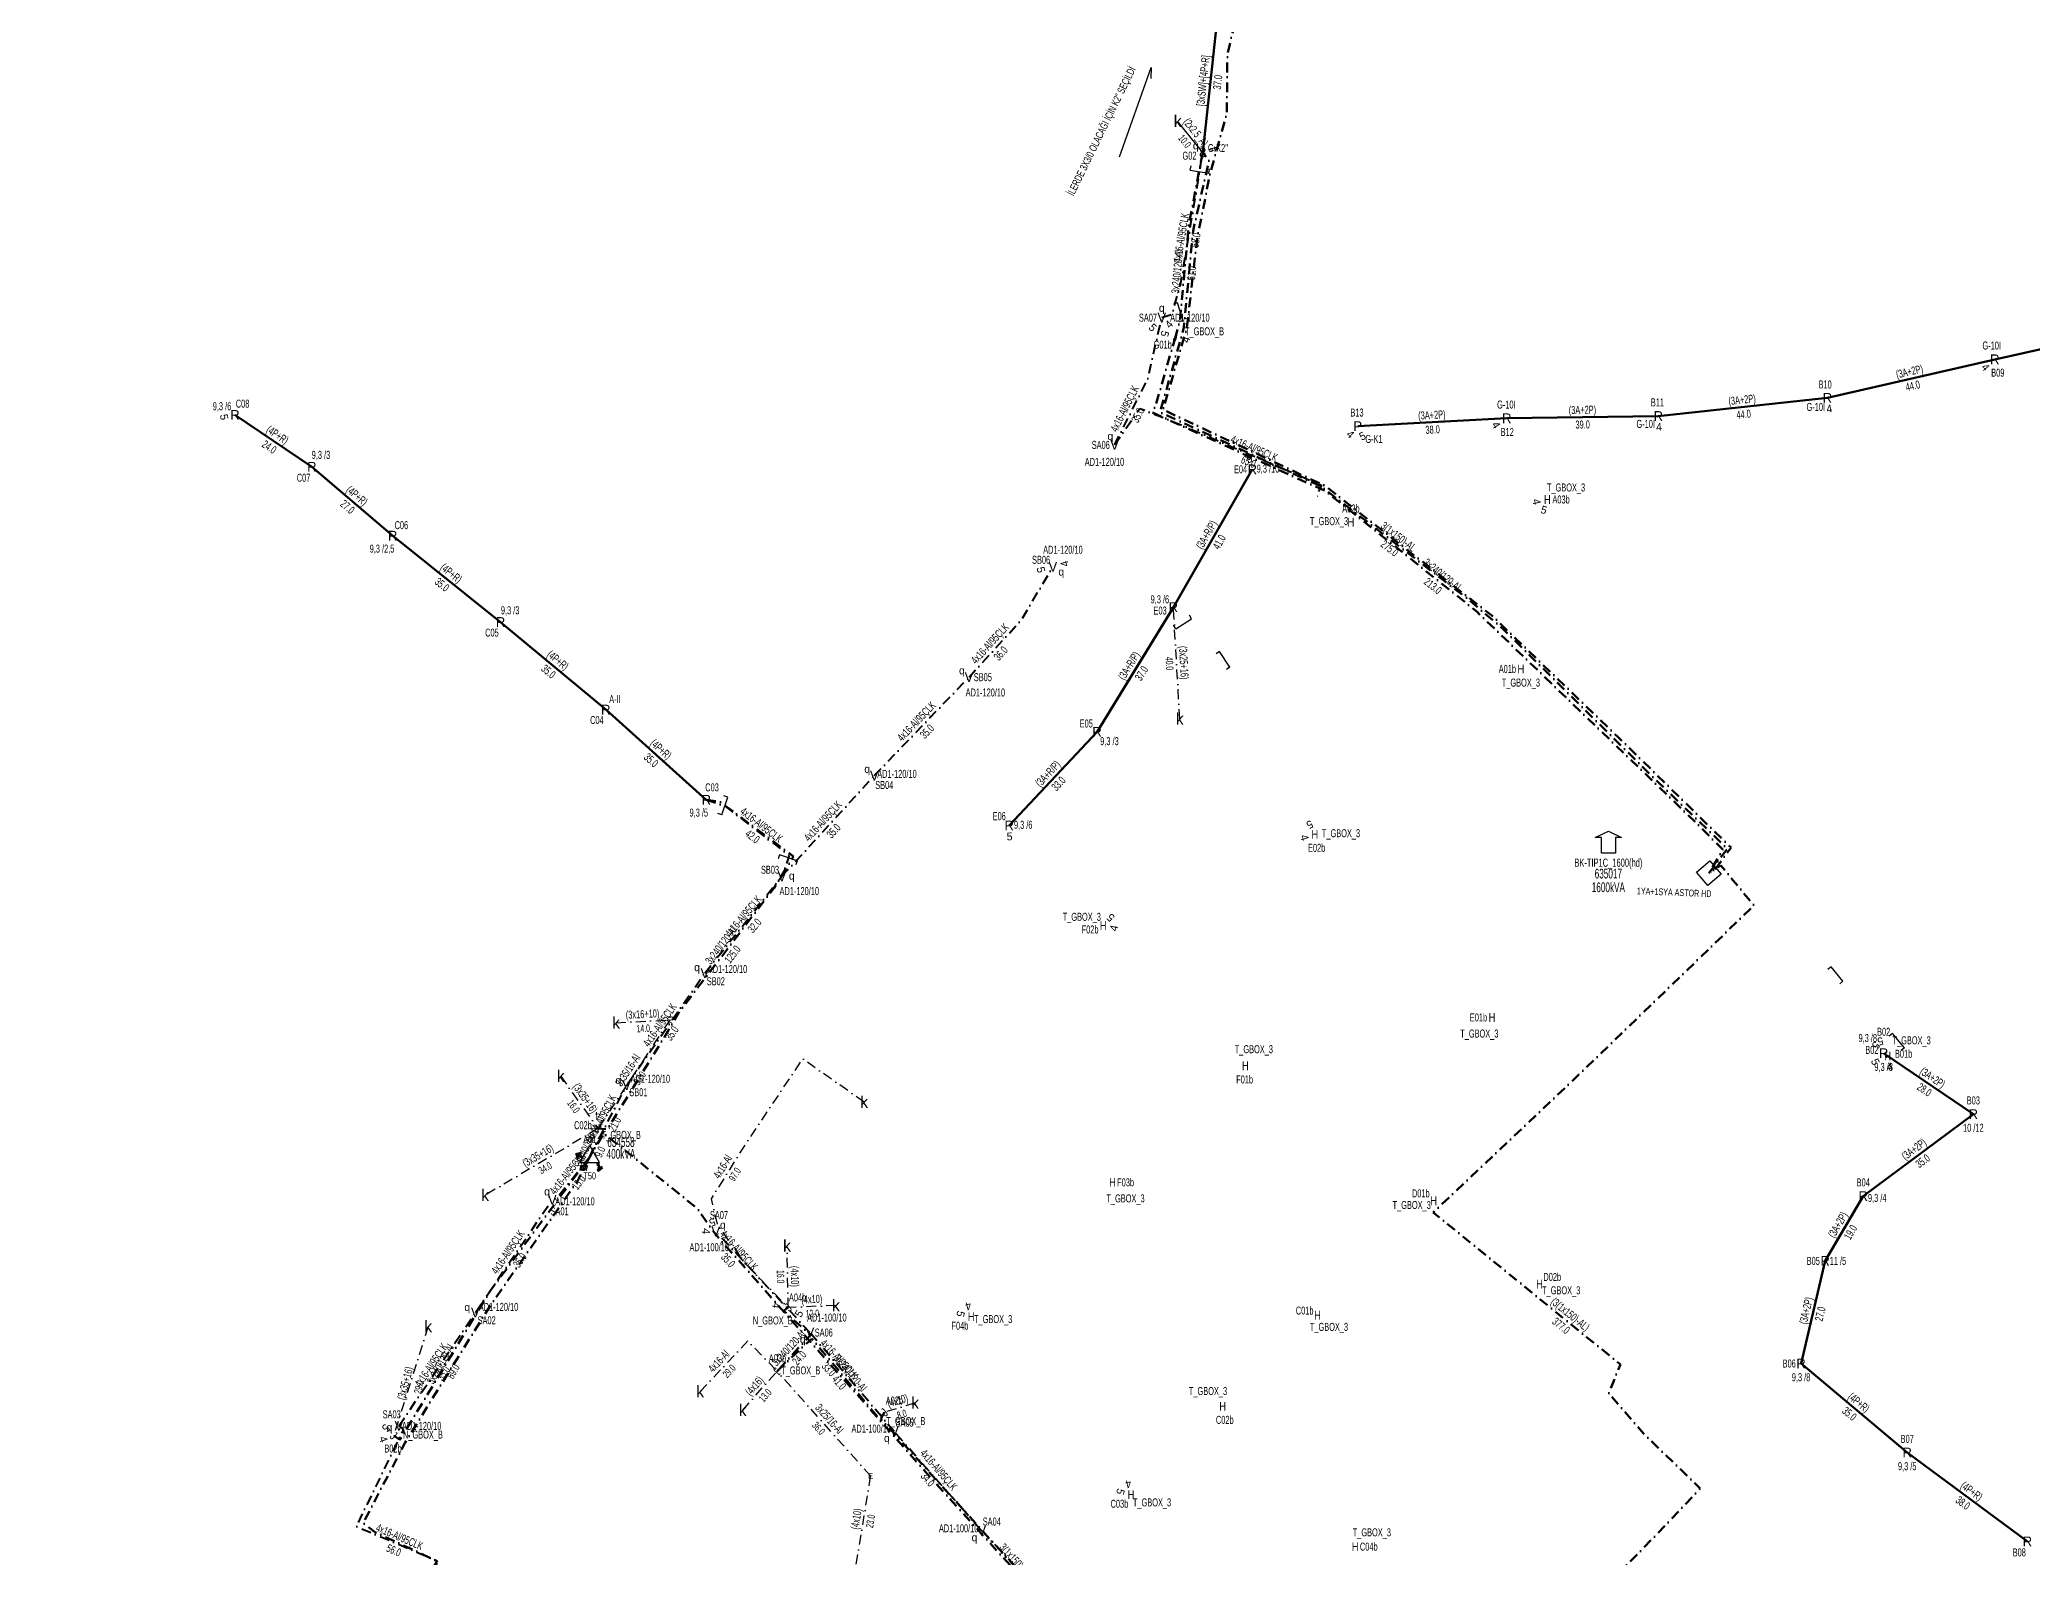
# Model space of a CAD drawing. Header units: millimetres. Extents: x 630449 to 632192, y 4074423 to 4076275.
# Drawn here: x 631372 to 631882, y 4075162 to 4075550 of the extents above; entities that cross this region are included whole.
import ezdxf
from ezdxf.enums import TextEntityAlignment as Align

# ---------------------------------------------------------------- set-up
doc = ezdxf.new("R2010")
doc.units = ezdxf.units.MM
doc.linetypes.add('DASHDOT', pattern=[5, 2.5, -1.25, 0, -1.25])
for name, color, linetype, lineweight in [('DIREK_AG_MEVCUT', 120, 'Continuous', 25), ('DIREK_AYD_YENI', 152, 'Continuous', 25), ('DIREK_BOX_MEVCUT', 5, 'Continuous', 25), ('DIREK_BOX_YENI', 5, 'Continuous', 25), ('DIREK_OG_YENI', 10, 'Continuous', 25), ('HAT_ABONE_HAVAI_MEVCUT', 56, 'Continuous', 30), ('HAT_ABONE_YERALTI_MEVCUT', 56, 'DASHDOT', 30), ('HAT_ABONE_YERALTI_YENI', 30, 'DASHDOT', 30), ('HAT_AG_HAVAI_MEVCUT', 126, 'Continuous', 50), ('HAT_AYD_YERALTI_YENI', 4, 'DASHDOT', 40), ('HAT_BOX_YERALTI_YENI', 5, 'DASHDOT', 50), ('HAT_OG_HAVAI_BYSK', 1, 'Continuous', 70), ('HAT_OG_YERALTI_MEVCUT', 48, 'DASHDOT', 70), ('HAT_OG_YERALTI_YENI', 1, 'DASHDOT', 70), ('KOFRE_ABONE_MEVCUT', 6, 'Continuous', 25), ('KULLANICI', 1, 'Continuous', 25), ('NODE_ABONE_YENI', 5, 'Continuous', 25), ('TRAFO_MEVCUT', 5, 'Continuous', 30), ('TRAFO_TADILAT_BYSK', 5, 'Continuous', 30)]:
    doc.layers.add(name, color=color, linetype=linetype, lineweight=lineweight)
doc.layers.add('NIA_AG', color=5, linetype='Continuous')
doc.styles.add('Direk', font='B_CAD')
doc.styles.get("Standard").update_dxf_attribs({"font": 'Arial'})

# ---------------------------------------------------------------- blocks, each defined once
blk = doc.blocks.new('AG_NIA', base_point=(-64.4296, 129.8924))
at = {"layer": 'NIA_AG'}
for p, q in [((-64.429604, 132.292432), (-65.529604, 132.292432)), ((-64.429604, 127.492432), (-64.429604, 132.292432)), ((-64.429604, 127.492432), (-65.529604, 127.492432))]:
    blk.add_line(p, q, dxfattribs=at)
blk = doc.blocks.new('MEV_BINA_KARE')
at = {"layer": 'TRAFO_MEVCUT', "linetype": 'Continuous'}
for p, q in [((-2.25, -2.25), (-2.25, 2.25)), ((-2.25, 2.25), (2.25, 2.25)), ((0, 1.8), (0, 2.7)), ((2.25, 2.25), (2.25, -2.25)), ((2.25, -2.25), (-2.25, -2.25))]:
    blk.add_line(p, q, dxfattribs=at)
blk = doc.blocks.new('MEV_BETKOSK')
at = {"layer": 'TRAFO_MEVCUT', "linetype": 'Continuous'}
for p, q in [((-3.4, 2), (0, 3.6)), ((-1.8, 2), (-3.4, 2)), ((-1.8, -2), (-1.8, 2)), ((0, 3.6), (3.4, 2)), ((3.4, 2), (1.8, 2)), ((1.8, 2), (1.8, -2)), ((1.8, -2), (-1.8, -2))]:
    blk.add_line(p, q, dxfattribs=at)
blk = doc.blocks.new('MEV_DIREK')
h = blk.add_hatch(color=32)
h.paths.add_polyline_path([(-2.14, 0.97), (-2.35, 1.09), (-3.31, -0.55), (-3.09, -0.67), (-2.67, 0.06), (-1.89, -0.39), (-1.79, -0.22), (-2.56, 0.23)])
h.paths.add_polyline_path([(-3.46, -0.17), (-3.33, -0.25), (-2.61, 0.99), (-2.74, 1.06)])
h.paths.add_polyline_path([(-3.54, 0.29), (-3.41, 0.22), (-3.05, 0.82), (-3.18, 0.9)])
h.paths.add_polyline_path([(-3.58, 0.81), (-3.66, 0.68), (-3.53, 0.61), (-3.45, 0.74)])
h.paths.add_polyline_path([(-1.51, -2.34), (-2.26, -2.33), (-2.52, -3.47), (-2.42, -3.47), (-2.21, -2.53), (-1.91, -2.54), (-2.12, -3.47), (-2.02, -3.47), (-1.81, -2.54), (-1.51, -2.54), (-1.72, -3.47), (-1.62, -3.48), (-1.41, -2.54), (-1.11, -2.54), (-1.32, -3.48), (-1.22, -3.48), (-1.01, -2.54), (-0.71, -2.55), (-0.92, -3.48), (-0.82, -3.48), (-0.56, -2.35), (-1.31, -2.34), (-1.31, -1.44), (-1.51, -1.44)])
at = {"layer": 'TRAFO_MEVCUT'}
for points in [[(2.35, -1.57), (2.12, -1.92), (2.08, -1.44), (1.94, -1.44), (2.01, -2.32), (2.25, -1.96), (2.31, -2.67), (2.1, -2.67), (2.39, -2.87), (2.4, -2.86), (2.64, -2.49), (2.45, -2.63)], [(2.35, -1.57), (2.12, -1.92), (2.08, -1.44), (1.94, -1.44), (2.01, -2.32), (2.25, -1.96), (2.31, -2.67), (2.1, -2.67), (2.39, -2.87), (1.98, -3.19), (2.2, -3.79), (2.26, -3.74), (2.08, -3.26), (2.26, -3.13), (2.44, -3.6), (2.49, -3.56), (2.32, -3.08), (2.49, -2.94), (2.67, -3.42), (2.73, -3.38), (2.55, -2.9), (2.73, -2.76), (2.91, -3.24), (2.97, -3.2), (2.79, -2.72), (2.97, -2.58), (3.15, -3.06), (3.21, -3.01), (2.98, -2.42), (2.4, -2.86), (2.64, -2.49), (2.45, -2.63)], [(2.97, -2.58), (3.15, -3.06), (3.21, -3.01), (2.98, -2.42), (2.4, -2.86), (2.64, -2.49), (2.45, -2.63), (2.35, -1.57), (2.12, -1.92), (2.08, -1.44), (1.94, -1.44), (2.01, -2.32), (2.25, -1.96), (2.31, -2.67), (2.1, -2.67), (2.39, -2.87), (1.98, -3.19), (2.2, -3.79), (2.26, -3.74), (2.08, -3.26), (2.26, -3.13), (2.44, -3.6), (2.49, -3.56), (2.32, -3.08), (2.49, -2.94), (2.67, -3.42), (2.73, -3.38), (2.55, -2.9), (2.73, -2.76), (2.91, -3.24), (2.97, -3.2), (2.79, -2.72)]]:
    blk.add_hatch(color=32, dxfattribs=at).paths.add_polyline_path(points)
at = {"layer": 'TRAFO_MEVCUT', "linetype": 'Continuous'}
for p, q in [((-2.5, -1.44), (0, 2.89)), ((2.5, -1.44), (0, 2.89)), ((-2.5, -1.44), (2.5, -1.44))]:
    blk.add_line(p, q, dxfattribs=at)
at = {"layer": 'TRAFO_MEVCUT', "color": 32, "flags": 128}
blk.add_lwpolyline([(1.94, -1.44), (2.08, -1.44), (2.12, -1.92), (2.35, -1.57), (2.45, -2.63), (2.64, -2.49), (2.4, -2.86), (2.98, -2.42), (3.21, -3.01), (3.15, -3.06), (2.97, -2.58), (2.79, -2.72), (2.97, -3.2), (2.91, -3.24), (2.73, -2.76), (2.55, -2.9), (2.73, -3.38), (2.67, -3.42), (2.49, -2.94), (2.32, -3.08), (2.49, -3.56), (2.44, -3.6), (2.26, -3.13), (2.08, -3.26), (2.26, -3.74), (2.2, -3.79), (1.98, -3.19), (2.39, -2.87), (2.1, -2.67), (2.31, -2.67), (2.25, -1.96), (2.01, -2.32), (1.94, -1.44)], dxfattribs=at)
at = {"layer": 'TRAFO_TADILAT_BYSK', "color": 32, "flags": 128}
for points in [[(-3.53, 0.61), (-3.45, 0.74), (-3.58, 0.81), (-3.66, 0.68), (-3.53, 0.61)], [(-3.41, 0.22), (-3.05, 0.82), (-3.18, 0.9), (-3.54, 0.29), (-3.41, 0.22)], [(-3.33, -0.25), (-2.61, 0.99), (-2.74, 1.06), (-3.46, -0.17), (-3.33, -0.25)], [(-1.79, -0.22), (-2.56, 0.23), (-2.14, 0.97), (-2.35, 1.09), (-3.31, -0.55), (-3.09, -0.67), (-2.67, 0.06), (-1.89, -0.39), (-1.79, -0.22)], [(-1.31, -1.44), (-1.51, -1.44), (-1.51, -2.34), (-2.26, -2.33), (-2.52, -3.47), (-2.42, -3.47), (-2.21, -2.53), (-1.91, -2.54), (-2.12, -3.47), (-2.02, -3.47), (-1.81, -2.54), (-1.51, -2.54), (-1.72, -3.47), (-1.62, -3.48), (-1.41, -2.54), (-1.11, -2.54), (-1.32, -3.48), (-1.22, -3.48), (-1.01, -2.54), (-0.71, -2.55), (-0.92, -3.48), (-0.82, -3.48), (-0.56, -2.35), (-1.31, -2.34), (-1.31, -1.44)]]:
    blk.add_lwpolyline(points, dxfattribs=at)

msp = doc.modelspace()

# ---------------------------------------------------------------- linework, layer by layer
at = {"layer": 'HAT_ABONE_HAVAI_MEVCUT'}
msp.add_line((631669.664, 4075521.549), (631663.248724, 4075529.511756), dxfattribs=at)
at = {"layer": 'HAT_ABONE_YERALTI_MEVCUT', "flags": 128}
for points in [[(631663.786707, 4075376.389223), (631662.149, 4075404.997)], [(631519.381857, 4075298.562406), (631533.109807, 4075299.252182)], [(631505.187215, 4075284.856224), (631514.733666, 4075271.4849)], [(631514.733666, 4075271.4849), (631485.83403, 4075254.363706)], [(631563.470966, 4075225.614301), (631563.159966, 4075241.435298)], [(631575.710108, 4075226.115469), (631563.470966, 4075225.614301)], [(631471.249354, 4075220.74799), (631462.413104, 4075192.78026)], [(631551.820894, 4075199.266457), (631560.612105, 4075209.276918)], [(631595.972, 4075201.156), (631588.127367, 4075198.756668)], [(631580.908304, 4075159.813824), (631584.594173, 4075182.434749)]]:
    msp.add_lwpolyline(points, dxfattribs=at)
at = {"layer": 'HAT_ABONE_YERALTI_YENI', "flags": 128}
for points in [[(631533.109807, 4075299.252182), (631514.733666, 4075271.4849)], [(631582.93185, 4075278.232552), (631567.149241, 4075289.335333), (631552.761103, 4075267.860364), (631543.754386, 4075253.473011), (631545.275001, 4075246.8057), (631552.527163, 4075236.74625), (631563.470966, 4075225.614301)], [(631540.938222, 4075204.067386), (631553.123744, 4075217.033917), (631560.612105, 4075209.276918)], [(631584.594173, 4075182.434749), (631560.612105, 4075209.276918)]]:
    msp.add_lwpolyline(points, dxfattribs=at)
at = {"layer": 'HAT_AG_HAVAI_MEVCUT'}
for p, q in [((631872.592, 4075468.522), (631909.006, 4075476.54)), ((631829.713, 4075458.638), (631872.592, 4075468.522)), ((631786.376, 4075453.998), (631829.713, 4075458.638)), ((631441.43, 4075440.978), (631421.728, 4075454.273)), ((631709.376, 4075451.397), (631747.568, 4075453.417)), ((631747.568, 4075453.417), (631786.376, 4075453.998)), ((631462.141, 4075423.339), (631441.43, 4075440.978)), ((631662.149, 4075404.997), (631682.375, 4075440.337)), ((631489.777, 4075401.218), (631462.141, 4075423.339)), ((631642.613, 4075373.109), (631662.149, 4075404.997)), ((631516.741, 4075378.771), (631489.777, 4075401.218)), ((631542.486, 4075355.687), (631516.741, 4075378.771)), ((631620.094, 4075349.087), (631642.613, 4075373.109)), ((631844.114, 4075290.74), (631867.095, 4075275.153)), ((631867.095, 4075275.153), (631838.885, 4075254.144)), ((631838.885, 4075254.144), (631829.128, 4075237.533)), ((631829.128, 4075237.533), (631822.957, 4075211.232)), ((631822.957, 4075211.232), (631850.156, 4075188.438)), ((631850.156, 4075188.438), (631880.948, 4075165.669))]:
    msp.add_line(p, q, dxfattribs=at)
at = {"layer": 'HAT_AYD_YERALTI_YENI', "flags": 128}
for points in [[(631659.175977, 4075479.199027), (631661.805203, 4075480.05397), (631664.059252, 4075487.912683), (631667.925761, 4075510.84691), (631669.664, 4075521.549)], [(631647.090488, 4075446.609869), (631655.572544, 4075463.446877), (631659.175977, 4075479.199027)], [(631647.090488, 4075446.609869), (631653.584194, 4075455.963194), (631664.128085, 4075451.745638), (631700.132568, 4075436.245594), (631699.216488, 4075434.392942), (631698.963, 4075433.023)], [(631609.799248, 4075387.092453), (631623.248078, 4075401.795049), (631631.278586, 4075415.385139)], [(631585.537205, 4075361.86641), (631609.799248, 4075387.092453)], [(631561.877853, 4075336.074259), (631585.537205, 4075361.86641)], [(631542.486, 4075355.687), (631547.235681, 4075354.090636), (631563.708518, 4075341.419223), (631561.877853, 4075336.074259)], [(631542.117871, 4075311.27208), (631561.877853, 4075336.074259)], [(631522.091306, 4075282.567782), (631542.117871, 4075311.27208)], [(631512.622, 4075264.224), (631522.091306, 4075282.567782)], [(631512.622, 4075264.224), (631504.060319, 4075253.380593), (631503.034887, 4075253.210451)], [(631483.320502, 4075224.290855), (631503.034887, 4075253.210451)], [(631569.042204, 4075219.178668), (631544.911354, 4075245.078614)], [(631463.754, 4075195.271), (631483.320502, 4075224.290855)], [(631590.645676, 4075193.791451), (631569.042204, 4075219.178668)], [(631463.754, 4075195.271), (631464.892405, 4075194.342076), (631452.800949, 4075169.536429), (631473.531065, 4075160.714792), (631471.197051, 4075156.924194)], [(631613.04172, 4075168.396032), (631590.645676, 4075193.791451)], [(631639.235746, 4075140.866539), (631613.04172, 4075168.396032)]]:
    msp.add_lwpolyline(points, dxfattribs=at)
at = {"layer": 'HAT_BOX_YERALTI_YENI', "flags": 128}
for points in [[(631669.664, 4075521.549), (631666.097871, 4075502.95484), (631663.848441, 4075478.660997), (631662.662569, 4075474.326602)], [(631662.662569, 4075474.326602), (631657.604085, 4075456.718999), (631656.704313, 4075454.919455), (631701.090488, 4075434.76647), (631719.665206, 4075420.039152), (631739.957582, 4075403.815896), (631796.177916, 4075349.664565), (631802.926205, 4075342.916275), (631799.338, 4075336.886)], [(631542.486, 4075355.687), (631545.96854, 4075355.199385), (631564.850492, 4075341.148396), (631559.855533, 4075333.097748), (631535.562579, 4075301.326463), (631531.608981, 4075294.635758), (631517.091071, 4075271.253329), (631514.733666, 4075271.4849)], [(631512.622, 4075264.224), (631514.51335, 4075268.300572), (631516.110578, 4075270.696414), (631514.733666, 4075271.4849)], [(631512.622, 4075264.224), (631487.199932, 4075229.938778), (631464.010332, 4075191.715441), (631462.413104, 4075192.78026)], [(631563.470966, 4075225.614301), (631562.236732, 4075224.786289), (631569.239598, 4075218.601984), (631560.612105, 4075209.276918)], [(631560.612105, 4075209.276918), (631569.50953, 4075217.612235), (631586.425242, 4075197.547321), (631588.127367, 4075198.756668)], [(631588.127367, 4075198.756668), (631587.177016, 4075197.108511), (631641.548045, 4075137.179998), (631663.952367, 4075111.716451), (631695.336068, 4075075.963353), (631699.565, 4075074.896)]]:
    msp.add_lwpolyline(points, dxfattribs=at)
at = {"layer": 'HAT_OG_HAVAI_BYSK'}
msp.add_line((631669.664, 4075521.549), (631673.592, 4075557.884), dxfattribs=at)
at = {"layer": 'HAT_OG_YERALTI_MEVCUT', "flags": 128}
msp.add_lwpolyline([(631696.757156, 4075077.105714), (631698.257103, 4075078.770449), (631713.51123, 4075094.599005), (631746.231303, 4075126.572281), (631789.573766, 4075171.198343), (631797.129557, 4075179.247202), (631782.691447, 4075193.213839), (631773.681441, 4075203.6163), (631776.677394, 4075211.016243), (631748.643012, 4075233.769522), (631728.724435, 4075249.943358), (631766.061464, 4075285.267252), (631810.893276, 4075328.600387), (631802.38284, 4075338.823492), (631799.338, 4075336.886)], dxfattribs=at)
at = {"layer": 'HAT_OG_YERALTI_YENI', "flags": 128}
for points in [[(631864.394, 4075913.619), (631847.857544, 4075898.217014), (631834.639894, 4075886.169068), (631827.270761, 4075878.565995), (631817.211311, 4075870.962922), (631796.031461, 4075855.137096), (631773.456183, 4075836.070929), (631749.126349, 4075809.752599), (631735.783563, 4075790.97983), (631730.246505, 4075781.843684), (631729.139093, 4075772.153832), (631727.419932, 4075760.284323), (631731.520237, 4075725.027239), (631729.249852, 4075703.130631), (631724.373366, 4075681.394877), (631717.589086, 4075658.468687), (631702.294777, 4075642.4013), (631692.564842, 4075620.383872), (631684.961769, 4075584.649429), (631675.994218, 4075546.654599), (631675.842156, 4075531.600515), (631671.584435, 4075516.242307), (631668.250141, 4075499.482404), (631665.606279, 4075476.645387), (631659.515515, 4075455.604566), (631700.900234, 4075436.152727), (631743.73371, 4075402.86543), (631776.093838, 4075371.727763), (631805.010855, 4075343.440284), (631800.996488, 4075337.972439), (631799.338, 4075336.886)], [(631799.338, 4075336.886), (631804.096244, 4075343.149867), (631786.460713, 4075360.065579), (631746.489439, 4075399.558629), (631737.491719, 4075407.206691), (631699.897369, 4075436.016685), (631658.754193, 4075454.973388), (631664.836651, 4075476.718177), (631667.183931, 4075501.356826), (631671.277894, 4075519.487231), (631669.664, 4075521.549)], [(631699.565, 4075074.896), (631696.959859, 4075074.403536), (631693.192039, 4075077.516083), (631681.192349, 4075090.908228), (631662.384365, 4075112.682806), (631640.054854, 4075137.769661), (631600.515633, 4075181.396917), (631567.339577, 4075218.86256), (631544.897219, 4075244.28603), (631540.128427, 4075251.034319), (631516.185335, 4075270.231098), (631512.622, 4075264.224)], [(631512.622, 4075264.224), (631509.453832, 4075257.954169), (631487.180988, 4075226.125675), (631475.671898, 4075207.697513), (631465.359348, 4075191.035678), (631454.581503, 4075170.334624), (631457.739702, 4075167.995216), (631473.764641, 4075160.509114), (631452.593007, 4075129.278029), (631429.792147, 4075098.54224), (631380.332619, 4075026.397593), (631340.741356, 4074968.426941), (631307.721002, 4074918.841665), (631297.546657, 4074902.922623), (631274.390366, 4074866.501642), (631269.225994, 4074857.503923), (631267.887342, 4074854.710916)]]:
    msp.add_lwpolyline(points, dxfattribs=at)
at = {"layer": 'KULLANICI', "flags": 128}
msp.add_lwpolyline([(631648.373657, 4075520.405159), (631656.461224, 4075543.266863), (631656.397542, 4075540.464871)], dxfattribs=at)
msp.add_lwpolyline([(631648.373657, 4075520.405159), (631656.461224, 4075543.266863), (631656.397542, 4075540.464871)], dxfattribs=at)

# ---------------------------------------------------------------- block references
at = {"layer": 'NIA_AG'}
for p, rotation in [((631668.862402, 4075516.613674), 260.774551), ((631668.862402, 4075516.613674), 260.774551), ((631663.930911, 4075480.745185), 18.012919), ((631663.930911, 4075480.745185), 18.012919), ((631664.779284, 4075400.744753), 301.739414), ((631664.779284, 4075400.744753), 301.739414), ((631675.32766, 4075391.676765), 33.39124), ((631675.32766, 4075391.676765), 33.39124), ((631547.225469, 4075354.094069), 341.422548), ((631547.225469, 4075354.094069), 341.422548), ((631563.497975, 4075340.804503), 71.09353099999998), ((631563.497975, 4075340.804503), 71.09353099999998), ((631832.162903, 4075311.073158), 39.719642), ((631832.162903, 4075311.073158), 39.719642), ((631847.919792, 4075293.98283), 40.43357199999999), ((631847.919792, 4075293.98283), 40.43357199999999)]:
    msp.add_blockref('AG_NIA', p, dxfattribs=dict(at, rotation=rotation))
at = {"layer": 'TRAFO_MEVCUT'}
for name, p in [('MEV_BETKOSK', (631773.590196, 4075344.017981)), ('MEV_BETKOSK', (631773.590196, 4075344.017981)), ('MEV_DIREK', (631512.622, 4075264.224)), ('MEV_DIREK', (631512.622, 4075264.224))]:
    msp.add_blockref(name, p, dxfattribs=at)
at = {"layer": 'TRAFO_MEVCUT', "rotation": 310.019218}
msp.add_blockref('MEV_BINA_KARE', (631799.338, 4075336.886), dxfattribs=at)
msp.add_blockref('MEV_BINA_KARE', (631799.338, 4075336.886), dxfattribs=at)

# ---------------------------------------------------------------- texts
at = {"layer": 'DIREK_AG_MEVCUT', "width": 0.53}
for s, p in [('G-10I', (631871.795723, 4075472.055606)), ('B10', (631829.132571, 4075462.089536)), ('B09', (631873.36141, 4075465.107617)), ('9,3 /6', (631418.415175, 4075456.50851)), ('C08', (631423.685765, 4075457.174233)), ('G-10I', (631747.448714, 4075456.933824)), ('B11', (631786.163276, 4075457.49153)), ('B13', (631709.191141, 4075454.892115)), ('G-10I', (631783.149931, 4075451.980092)), ('G-10I', (631826.721839, 4075456.332863)), ('G-K1', (631713.550053, 4075448.126189)), ('B12', (631747.686647, 4075449.919012)), ('9,3 /3', (631443.766119, 4075444.05395)), ('C07', (631439.31313, 4075438.190733)), ('E04', (631679.348061, 4075440.350438)), ('9,3 /10', (631686.383044, 4075440.522418)), ('C06', (631464.369521, 4075426.037832)), ('9,3 /2,5', (631459.411234, 4075420.033139)), ('9,3 /6', (631658.694159, 4075407.043326)), ('9,3 /6', (631658.694159, 4075407.043326)), ('9,3 /3', (631492.230017, 4075404.222914)), ('E03', (631658.751992, 4075404.154187)), ('E03', (631658.751992, 4075404.154187)), ('C05', (631487.563668, 4075398.506697)), ('A-II', (631519.080559, 4075381.478662)), ('C04', (631514.452701, 4075376.122663)), ('E05', (631639.829654, 4075375.231024)), ('9,3 /3', (631645.775384, 4075370.697998)), ('C03', (631543.961045, 4075358.860995)), ('C03', (631543.961045, 4075358.860995)), ('9,3 /5', (631540.570946, 4075352.400443)), ('9,3 /5', (631540.570946, 4075352.400443)), ('E06', (631617.540534, 4075351.480702)), ('9,3 /6', (631623.679959, 4075349.272418)), ('9,3 /8', (631840.051247, 4075294.636403)), ('B02', (631844.114, 4075296.24)), ('B02', (631841.093675, 4075291.596307)), ('9,3 /8', (631844.114, 4075287.24)), ('B03', (631867.095, 4075278.653)), ('10 /12', (631867.095, 4075271.653)), ('B04', (631838.885, 4075257.644)), ('9,3 /4', (631842.470959, 4075253.668664)), ('B05', (631826.088513, 4075237.546438)), ('11 /5', (631832.40083, 4075237.53316)), ('B06', (631819.926331, 4075211.245438)), ('9,3 /8', (631822.957, 4075207.732)), ('B07', (631850.156, 4075191.938)), ('9,3 /5', (631850.156, 4075184.938)), ('B08', (631878.867058, 4075162.854807))]:
    msp.add_text(s, height=2.05, dxfattribs=at).set_placement(p, align=Align.MIDDLE_CENTER)
at = {"layer": 'DIREK_AG_MEVCUT', "style": 'Direk'}
for s, p in [('R', (631872.592, 4075468.522)), ('R', (631829.713, 4075458.638)), ('R', (631421.728, 4075454.273)), ('P', (631709.376, 4075451.397)), ('R', (631747.568, 4075453.417)), ('R', (631786.376, 4075453.998)), ('R', (631441.43, 4075440.978)), ('R', (631682.375, 4075440.337)), ('R', (631462.141, 4075423.339)), ('R', (631489.777, 4075401.218)), ('R', (631662.149, 4075404.997)), ('R', (631662.149, 4075404.997)), ('R', (631516.741, 4075378.771)), ('R', (631642.613, 4075373.109)), ('R', (631542.486, 4075355.687)), ('R', (631542.486, 4075355.687)), ('R', (631620.094, 4075349.087)), ('R', (631844.114, 4075290.74)), ('R', (631844.114, 4075290.74)), ('R', (631867.095, 4075275.153)), ('R', (631838.885, 4075254.144)), ('R', (631829.128, 4075237.533)), ('R', (631822.957, 4075211.232)), ('R', (631850.156, 4075188.438)), ('R', (631880.948, 4075165.669))]:
    msp.add_text(s, height=2.5, dxfattribs=at).set_placement(p, align=Align.MIDDLE_CENTER)
at = {"layer": 'DIREK_AG_MEVCUT', "color": 32, "style": 'Direk'}
for s, rotation, p in [('4', 309.990996, (631870.217902, 4075466.509932)), ('5', 280.988344, (631418.979335, 4075453.739294)), ('4', 369.545861, (631830.177344, 4075455.876771)), ('4', 318.027592, (631707.503437, 4075449.315292)), ('5', 385.527591, (631710.582648, 4075448.870342)), ('4', 302.113764, (631744.833664, 4075451.695936)), ('4', 363.484487, (631786.546179, 4075451.203176)), ('5', 195.216374, (631681.640098, 4075443.038836)), ('5', 361.849674, (631620.184376, 4075346.288459)), ('5', 194.448139, (631843.280874, 4075293.811412)), ('5', 225.000001, (631842.134101, 4075292.719899))]:
    msp.add_text(s, height=2, rotation=rotation, dxfattribs=at).set_placement(p, align=Align.MIDDLE_CENTER)
at = {"layer": 'DIREK_AYD_YENI', "width": 0.53}
for s, p in [('SA07', (631655.638433, 4075479.199187)), ('AD1-120/10', (631666.378773, 4075479.199187)), ('SA06', (631643.553622, 4075446.610029)), ('AD1-120/10', (631644.498092, 4075442.253202)), ('SB06', (631628.265343, 4075417.165692)), ('AD1-120/10', (631633.853544, 4075419.742762)), ('SB05', (631613.337641, 4075387.092613)), ('AD1-120/10', (631613.984907, 4075383.166394)), ('AD1-120/10', (631591.340001, 4075362.313399)), ('SB04', (631588.088293, 4075359.470173)), ('SB03', (631558.808589, 4075337.756405)), ('AD1-120/10', (631566.310651, 4075332.28328)), ('SB02', (631544.923221, 4075309.179232)), ('AD1-120/10', (631547.920667, 4075312.320505)), ('AD1-120/10', (631528.162982, 4075284.206011)), ('SB01', (631525.088142, 4075280.759751)), ('AD1-120/10', (631508.837683, 4075252.812573)), ('SA01', (631504.919007, 4075250.260859)), ('SA07', (631545.732044, 4075249.28881)), ('AD1-100/10', (631543.234055, 4075241.043738)), ('SA02', (631486.217484, 4075222.326804)), ('AD1-120/10', (631489.253007, 4075225.766163)), ('AD1-100/10', (631573.367941, 4075223.030814)), ('SA06', (631572.580596, 4075219.178828)), ('SA03', (631461.888712, 4075198.232537)), ('AD1-120/10', (631469.556796, 4075195.27116)), ('AD1-100/10', (631584.743004, 4075194.559671)), ('SA05', (631593.291058, 4075196.083165)), ('SA04', (631615.622502, 4075170.760257)), ('AD1-100/10', (631607.139048, 4075169.029497))]:
    msp.add_text(s, height=2.05, dxfattribs=at).set_placement(p, align=Align.MIDDLE_CENTER)
at = {"layer": 'DIREK_AYD_YENI', "style": 'Direk'}
for p in [(631659.175977, 4075479.199027), (631647.090488, 4075446.609869), (631631.278586, 4075415.385139), (631609.799248, 4075387.092453), (631585.537205, 4075361.86641), (631561.877853, 4075336.074259), (631542.117871, 4075311.27208), (631522.091306, 4075282.567782), (631503.034887, 4075253.210451), (631544.911354, 4075245.078614), (631483.320502, 4075224.290855), (631569.042204, 4075219.178668), (631463.754, 4075195.271), (631590.645676, 4075193.791451), (631613.04172, 4075168.396032)]:
    msp.add_text('V', height=2.5, dxfattribs=at).set_placement(p, align=Align.MIDDLE_CENTER)
at = {"layer": 'DIREK_AYD_YENI', "color": 4, "style": 'Direk'}
for p in [(631659.175977, 4075481.700343), (631645.992316, 4075448.857074), (631633.430902, 4075414.113316), (631607.975841, 4075388.802771), (631583.715, 4075363.578008), (631564.37328, 4075336.226718), (631540.114049, 4075312.766971), (631519.95071, 4075283.859233), (631501.689087, 4075255.317303), (631546.740487, 4075246.782807), (631481.251229, 4075225.693749), (631567.175191, 4075217.51606), (631461.280808, 4075194.905871), (631588.756117, 4075192.154512), (631611.198303, 4075166.7073)]:
    msp.add_text('q', height=2, dxfattribs=at).set_placement(p, align=Align.MIDDLE_CENTER)
at = {"layer": 'DIREK_AYD_YENI', "color": 32, "style": 'Direk'}
for s, rotation, p in [('4', 407.563875, (631661.021052, 4075477.512108)), ('5', 315.162547, (631656.856461, 4075476.681875)), ('4', 103.710776, (631634.25803, 4075416.150484)), ('5', 282.604657, (631628.21922, 4075414.61406)), ('5', 200.474859, (631544.036864, 4075247.420678)), ('4', 267.974858, (631542.412916, 4075245.166959))]:
    msp.add_text(s, height=2, rotation=rotation, dxfattribs=at).set_placement(p, align=Align.MIDDLE_CENTER)
at = {"layer": 'DIREK_BOX_MEVCUT', "color": 32, "style": 'Direk'}
for s, rotation, p in [('4', 281.719853, (631755.209373, 4075432.038246)), ('5', 341.719853, (631757.072742, 4075429.948304)), ('4', 287.567932, (631695.730593, 4075346.002858)), ('5', 207.755593, (631697.096037, 4075349.325838)), ('5', 496.661599, (631646.087657, 4075325.492476)), ('4', 436.661599, (631646.890469, 4075322.810035)), ('5', 294.335856, (631842.000983, 4075288.550663)), ('4', 371.59345, (631845.684522, 4075287.275489)), ('5', 255.140467, (631607.638639, 4075223.959061)), ('4', 195.140467, (631609.613678, 4075225.943808)), ('5', 253.929524, (631648.608419, 4075178.416095)), ('4', 193.929524, (631650.624961, 4075180.358659))]:
    msp.add_text(s, height=2, rotation=rotation, dxfattribs=at).set_placement(p, align=Align.MIDDLE_CENTER)
at = {"layer": 'DIREK_BOX_MEVCUT', "style": 'Direk', "width": 0.8}
for p in [(631757.951, 4075432.607), (631707.632, 4075426.803), (631751.179, 4075389.202), (631698.4, 4075346.848), (631644.166, 4075323.456), (631743.777, 4075299.903), (631845.119, 4075290.034), (631680.566, 4075287.523), (631646.558, 4075257.643), (631728.811, 4075252.936), (631755.95, 4075231.592), (631610.345, 4075223.241), (631699.079, 4075223.628), (631674.796, 4075200.276), (631651.299, 4075177.641), (631708.714, 4075164.338)]:
    msp.add_text('H', height=2.25, dxfattribs=at).set_placement(p, align=Align.MIDDLE_CENTER)
at = {"layer": 'DIREK_BOX_MEVCUT', "width": 0.53}
for s, p in [('T_GBOX_3', (631762.748158, 4075435.696185)), ('A03b', (631761.475826, 4075432.621078)), ('T_GBOX_3', (631702.028122, 4075427.069529)), ('A02b', (631707.632, 4075430.303)), ('A01b', (631747.718954, 4075389.215438)), ('T_GBOX_3', (631751.179, 4075385.702)), ('T_GBOX_3', (631705.087455, 4075347.114529)), ('E02b', (631698.849589, 4075343.376996)), ('T_GBOX_3', (631638.685021, 4075325.694452)), ('F02b', (631640.812948, 4075322.452485)), ('E01b', (631740.316954, 4075299.916438)), ('T_GBOX_3', (631740.543225, 4075295.788474)), ('T_GBOX_3', (631851.285445, 4075294.049335)), ('T_GBOX_3', (631682.771304, 4075291.77635)), ('B01b', (631849.230377, 4075290.611489)), ('F01b', (631680.40799, 4075284.026569)), ('F03b', (631649.913415, 4075257.657078)), ('T_GBOX_3', (631649.888817, 4075253.55638)), ('D01b', (631725.534573, 4075254.855508)), ('T_GBOX_3', (631723.207138, 4075251.867271)), ('D02b', (631759.216408, 4075233.427108)), ('T_GBOX_3', (631761.507157, 4075230.006826)), ('T_GBOX_3', (631615.982455, 4075222.631423)), ('C01b', (631695.784317, 4075224.809129)), ('F04b', (631607.473391, 4075220.937808)), ('T_GBOX_3', (631702.011263, 4075220.641844)), ('T_GBOX_3', (631671.020034, 4075204.199134)), ('C02b', (631675.317295, 4075196.815039)), ('C03b', (631648.329053, 4075175.324565)), ('T_GBOX_3', (631656.680828, 4075175.669157)), ('T_GBOX_3', (631712.997118, 4075167.996321)), ('C04b', (631712.202875, 4075164.33816))]:
    msp.add_text(s, height=2.05, dxfattribs=at).set_placement(p, align=Align.MIDDLE_CENTER)
at = {"layer": 'DIREK_BOX_YENI', "width": 0.53}
for s, p in [('G01b', (631659.417741, 4075472.287922)), ('T_GBOX_B', (631670.134136, 4075475.697314)), ('C02b', (631510.881734, 4075272.296501)), ('T_GBOX_B', (631520.715958, 4075269.817951)), ('A04b', (631565.869752, 4075228.162992)), ('N_GBOX_B', (631559.512133, 4075222.278145)), ('A03b', (631560.725238, 4075212.613394)), ('T_GBOX_B', (631566.683672, 4075209.485954)), ('A02b', (631590.672956, 4075201.770303)), ('T_GBOX_B', (631593.611793, 4075196.505184)), ('N_GBOX_B', (631469.88908, 4075193.046789)), ('B02b', (631462.21932, 4075189.471941))]:
    msp.add_text(s, height=2.05, dxfattribs=at).set_placement(p, align=Align.MIDDLE_CENTER)
at = {"layer": 'DIREK_BOX_YENI', "color": 32, "style": 'Direk'}
for s, rotation, p in [('5', 254.334881, (631659.966571, 4075475.082642)), ('4', 434.334881, (631665.358567, 4075473.570562)), ('4', 180.891095, (631514.682262, 4075274.728425)), ('5', 323.852166, (631512.894779, 4075268.906992)), ('4', 260.616511, (631560.469425, 4075226.095162)), ('5', 419.604584, (631566.236138, 4075224.039357)), ('4', 289.388144, (631459.771888, 4075191.850755)), ('5', 225.92725, (631460.401424, 4075194.727859))]:
    msp.add_text(s, height=2, rotation=rotation, dxfattribs=at).set_placement(p, align=Align.MIDDLE_CENTER)
at = {"layer": 'DIREK_BOX_YENI', "style": 'Direk', "width": 0.8}
for rotation, p in [(349.877661, (631662.662569, 4075474.326602)), (325.00798, (631514.733666, 4075271.4849)), (42.19363, (631563.470966, 4075225.614301)), (229.610649, (631560.612105, 4075209.276918)), (39.889582, (631588.127367, 4075198.756668)), (319.92711, (631462.413104, 4075192.78026))]:
    msp.add_text('J', height=2.25, rotation=rotation, dxfattribs=at).set_placement(p, align=Align.MIDDLE_CENTER)
at = {"layer": 'DIREK_OG_YENI', "width": 0.53}
for s, p in [('G02', (631666.267967, 4075520.702267)), ('G02', (631666.267967, 4075520.702267)), ("G-K2''", (631673.572272, 4075522.665355)), ("G-K2''", (631673.572272, 4075522.665355))]:
    msp.add_text(s, height=2.05, dxfattribs=at).set_placement(p, align=Align.MIDDLE_CENTER)
at = {"layer": 'DIREK_OG_YENI', "color": 4, "style": 'Direk'}
msp.add_text('q', height=2, dxfattribs=at).set_placement((631667.896233, 4075523.316767), align=Align.MIDDLE_CENTER)
msp.add_text('q', height=2, dxfattribs=at).set_placement((631667.896233, 4075523.316767), align=Align.MIDDLE_CENTER)
at = {"layer": 'DIREK_OG_YENI', "style": 'Direk'}
msp.add_text('8', height=2.5, dxfattribs=at).set_placement((631669.664, 4075521.549), align=Align.MIDDLE_CENTER)
msp.add_text('8', height=2.5, dxfattribs=at).set_placement((631669.664, 4075521.549), align=Align.MIDDLE_CENTER)
at = {"layer": 'DIREK_OG_YENI', "color": 32, "style": 'Direk'}
msp.add_text('4', height=2, rotation=105.941407, dxfattribs=at).set_placement((631672.356321, 4075522.318032), align=Align.MIDDLE_CENTER)
msp.add_text('4', height=2, rotation=105.941407, dxfattribs=at).set_placement((631672.356321, 4075522.318032), align=Align.MIDDLE_CENTER)
at = {"layer": 'HAT_ABONE_HAVAI_MEVCUT', "lineweight": 30, "width": 0.53}
msp.add_text('(2x2.5_A)', height=2.05, rotation=308.855336, dxfattribs=at).set_placement((631667.118281, 4075526.063397, 315834.831996), align=Align.CENTER)
msp.add_text('10.0', height=1.9, rotation=308.855336, dxfattribs=at).set_placement((631665.794436, 4075524.996892, 315834.831996), align=Align.TOP_CENTER)
at = {"layer": 'HAT_ABONE_YERALTI_MEVCUT', "lineweight": 30, "width": 0.53}
for s, rotation, p in [('40.0', 273.276431, (631662.119243, 4075390.644531)), ('14.0', 2.87647, (631526.288487, 4075298.058365)), ('16.0', 305.524923, (631509.268657, 4075277.676663)), ('34.0', 390.644041, (631500.717095, 4075262.193005)), ('16.0', 271.126143, (631562.46563, 4075233.508094)), ('12.0', 362.344837, (631569.625314, 4075225.015597)), ('29.0', 434.713217, (631467.957032, 4075205.478406)), ('13.0', 48.710318, (631556.855175, 4075203.710801)), ('8.0', 377.006592, (631592.298293, 4075199.143504)), ('23.0', 80.745516, (631583.590175, 4075170.98759))]:
    msp.add_text(s, height=1.9, rotation=rotation, dxfattribs=at).set_placement(p, align=Align.TOP_CENTER)
for s, rotation, p in [('(3x25+16)', 273.276431, (631663.816464, 4075390.741692)), ('(3x16+10)', 2.87647, (631526.203176, 4075299.756223)), ('(3x35+16)', 305.524923, (631510.652224, 4075278.66446)), ('(3x35+16)', 390.644041, (631499.8506, 4075263.655601)), ('(4x10)', 271.126143, (631564.165302, 4075233.541505)), ('(4x10)', 362.344837, (631569.555761, 4075226.714174)), ('(3x35+16)', 434.713217, (631466.317181, 4075205.926612)), ('(4x16)', 48.710318, (631555.577824, 4075204.832574)), ('(4x10)', 377.006592, (631591.801074, 4075200.769164)), ('(4x10)', 80.745516, (631581.912302, 4075171.260983))]:
    msp.add_text(s, height=2.05, rotation=rotation, dxfattribs=at).set_placement(p, align=Align.CENTER)
at = {"layer": 'HAT_ABONE_YERALTI_YENI', "lineweight": 30, "width": 0.53}
for s, rotation, p in [('3x35/16-Al', 416.503763, (631523.212903, 4075285.837641)), ('4x16-Al', 417.952765, (631547.537275, 4075261.117713)), ('4x16-Al', 46.778548, (631546.411577, 4075211.132748)), ('3x25/16-Al', 311.779113, (631573.237, 4075196.422155))]:
    msp.add_text(s, height=2.05, rotation=rotation, dxfattribs=at).set_placement(p, align=Align.CENTER)
for s, rotation, p in [('33.0', 416.503763, (631524.63057, 4075284.899441)), ('97.0', 417.952765, (631548.978214, 4075260.215662)), ('29.0', 46.778548, (631547.650388, 4075209.968554)), ('36.0', 311.779113, (631571.969278, 4075195.289512))]:
    msp.add_text(s, height=1.9, rotation=rotation, dxfattribs=at).set_placement(p, align=Align.TOP_CENTER)
at = {"layer": 'HAT_AG_HAVAI_MEVCUT', "lineweight": 30, "width": 0.53}
for s, rotation, p in [('(3A+2P)', 12.980466, (631850.961574, 4075464.40828)), ('(3A+2P)', 6.111255, (631807.95401, 4075457.163169)), ('(3A+2P)', 3.02759, (631728.427106, 4075453.255814)), ('(3A+2P)', 0.857719, (631766.959276, 4075454.557405)), ('(4P+R)', 325.988342, (631432.054457, 4075448.330085)), ('(4P+R)', 319.579859, (631452.336629, 4075432.805614)), ('(3A+R/P)', 60.216373, (631671.524279, 4075423.089217)), ('(4P+R)', 321.324772, (631476.490169, 4075412.942096)), ('(4P+R)', 320.223284, (631503.802828, 4075390.647762)), ('(3A+R/P)', 58.506521, (631651.656205, 4075389.497041)), ('(4P+R)', 318.119323, (631530.180944, 4075367.861856)), ('(3A+R/P)', 46.849673, (631630.733372, 4075361.679328)), ('(3A+2P)', 325.852684, (631856.081624, 4075283.649958)), ('(3A+2P)', 396.676379, (631852.4823, 4075265.330219)), ('(3A+2P)', 419.570797, (631833.273583, 4075246.269002)), ('(3A+2P)', 436.795548, (631825.214973, 4075224.576663)), ('(4P+R)', 320.03546, (631837.102466, 4075200.486476)), ('(4P+R)', 323.5191, (631866.057372, 4075177.736947))]:
    msp.add_text(s, height=2.05, rotation=rotation, dxfattribs=at).set_placement(p, align=Align.CENTER)
for s, rotation, p in [('44.0', 12.980466, (631851.343426, 4075462.75172)), ('39.0', 0.857719, (631766.984724, 4075452.857595)), ('44.0', 6.111255, (631808.13499, 4075455.472831)), ('24.0', 325.988342, (631431.103543, 4075446.920915)), ('38.0', 3.02759, (631728.516894, 4075451.558186)), ('27.0', 319.579859, (631451.234371, 4075431.511386)), ('41.0', 60.216373, (631672.999721, 4075422.244783)), ('35.0', 321.324772, (631475.427831, 4075411.614904)), ('35.0', 320.223284, (631502.715172, 4075389.341238)), ('37.0', 58.506521, (631653.105795, 4075388.608959)), ('35.0', 318.119323, (631529.046056, 4075366.596144)), ('33.0', 46.849673, (631631.973628, 4075360.516672)), ('28.0', 325.852684, (631855.127376, 4075282.243042)), ('35.0', 396.676379, (631853.4977, 4075263.966781)), ('19.0', 419.570797, (631834.739417, 4075245.407998)), ('27.0', 436.795548, (631826.870027, 4075224.188337)), ('35.0', 320.03546, (631836.010534, 4075199.183524)), ('38.0', 323.5191, (631865.046628, 4075176.370053))]:
    msp.add_text(s, height=2.05, rotation=rotation, dxfattribs=at).set_placement(p, align=Align.TOP_CENTER)
at = {"layer": 'HAT_AYD_YERALTI_YENI', "lineweight": 30, "width": 0.53}
for rotation, p in [(80.430424, (631665.154335, 4075499.521105)), (63.262197, (631650.572403, 4075455.410795)), (336.707969, (631682.466432, 4075444.776342)), (47.550069, (631615.896476, 4075395.017455)), (46.115948, (631597.055594, 4075375.068653)), (322.431408, (631555.990354, 4075348.42866)), (47.469586, (631573.081149, 4075349.544919)), (49.826567, (631552.7577, 4075325.192084)), (55.097088, (631531.407484, 4075297.40629)), (62.69661, (631516.601352, 4075273.785788)), (411.706269, (631507.674042, 4075259.329036)), (55.717886, (631492.475362, 4075239.229431)), (312.334699, (631550.109486, 4075239.551664)), (56.010365, (631472.832483, 4075210.256114)), (313.086585, (631575.876619, 4075211.638494)), (310.754082, (631601.28215, 4075183.343775)), (336.947971, (631463.498839, 4075165.907738))]:
    msp.add_text('4x16-Al/95ÇLK', height=2.05, rotation=rotation, dxfattribs=at).set_placement(p, align=Align.CENTER)
for s, rotation, p in [('58.0', 80.430424, (631666.830678, 4075499.238488)), ('35.0', 63.262197, (631652.09063, 4075454.645951)), ('65.0', 336.707969, (631681.794222, 4075443.21489)), ('36.0', 47.550069, (631617.15085, 4075393.870047)), ('35.0', 46.115948, (631598.280859, 4075373.890211)), ('42.0', 322.431408, (631554.953845, 4075347.081199)), ('35.0', 47.469586, (631574.33391, 4075348.39575)), ('32.0', 49.826567, (631554.056662, 4075324.095409)), ('35.0', 55.097088, (631532.801693, 4075296.433572)), ('21.0', 62.69661, (631518.111955, 4075273.005994)), ('15.0', 411.706269, (631509.008277, 4075258.275557)), ('35.0', 55.717886, (631493.880028, 4075238.271875)), ('35.0', 312.334699, (631548.852806, 4075238.406782)), ('35.0', 56.010365, (631474.242019, 4075209.305741)), ('33.0', 313.086585, (631574.635071, 4075210.477219)), ('34.0', 310.754082, (631599.994368, 4075182.233991)), ('56.0', 336.947971, (631462.833175, 4075164.343484))]:
    msp.add_text(s, height=2.05, rotation=rotation, dxfattribs=at).set_placement(p, align=Align.TOP_CENTER)
at = {"layer": 'HAT_BOX_YERALTI_YENI', "lineweight": 30, "width": 0.53}
for rotation, p in [(444.709919, (631664.126776, 4075490.886287)), (321.358523, (631730.342172, 4075412.591432)), (412.597756, (631547.033823, 4075317.728401)), (65.110774, (631512.79662, 4075266.620021)), (407.225194, (631564.301927, 4075214.516702)), (420.48661, (631475.264735, 4075210.580331)), (310.132541, (631578.617258, 4075208.127652))]:
    msp.add_text('3x240/120-Al', height=2.05, rotation=rotation, dxfattribs=at).set_placement(p, align=Align.CENTER)
for s, rotation, p in [('61.0', 444.709919, (631665.819535, 4075490.72955)), ('213.0', 321.358523, (631729.280616, 4075411.263616)), ('125.0', 412.597756, (631548.384288, 4075316.69581)), ('9.0', 65.110774, (631514.33873, 4075265.90455)), ('24.0', 407.225194, (631565.549776, 4075213.3622)), ('89.0', 420.48661, (631476.744144, 4075209.742865)), ('41.0', 310.132541, (631577.317514, 4075207.031904))]:
    msp.add_text(s, height=2.05, rotation=rotation, dxfattribs=at).set_placement(p, align=Align.TOP_CENTER)
at = {"layer": 'HAT_OG_HAVAI_BYSK', "lineweight": 30, "width": 0.53}
msp.add_text('[3xSW]+[4P+R]', height=2.05, rotation=83.83006, dxfattribs=at).set_placement((631670.78292, 4075539.807623, 315836.796), align=Align.CENTER)
msp.add_text('37.0', height=2.05, rotation=83.83006, dxfattribs=at).set_placement((631672.473072, 4075539.62491, 315836.796), align=Align.TOP_CENTER)
at = {"layer": 'HAT_OG_YERALTI_MEVCUT', "lineweight": 30, "width": 0.53}
msp.add_text('(3(1x150)-AL)', height=2.05, rotation=320.936508, dxfattribs=at).set_placement((631763.195857, 4075223.052863), align=Align.CENTER)
msp.add_text('377.0', height=2.05, rotation=320.936508, dxfattribs=at).set_placement((631762.124549, 4075221.732901), align=Align.TOP_CENTER)
at = {"layer": 'HAT_OG_YERALTI_YENI', "lineweight": 30, "width": 0.53}
msp.add_text('275.0', height=2.05, rotation=322.535668, dxfattribs=at).set_placement((631718.177517, 4075420.937015), align=Align.TOP_CENTER)
for rotation, p in [(322.535668, (631719.211571, 4075422.28636)), (312.1859, (631620.915068, 4075160.154096))]:
    msp.add_text('3(1x150)-AL', height=2.05, rotation=rotation, dxfattribs=at).set_placement(p, align=Align.CENTER)
at = {"layer": 'KOFRE_ABONE_MEVCUT', "style": 'Direk'}
for p in [(631663.248724, 4075529.511756), (631663.786707, 4075376.389223), (631519.381857, 4075298.562406), (631505.187215, 4075284.856224), (631582.93185, 4075278.232552), (631485.83403, 4075254.363706), (631563.159966, 4075241.435298), (631575.710108, 4075226.115469), (631471.249354, 4075220.74799), (631540.938222, 4075204.067386), (631595.972, 4075201.156), (631551.820894, 4075199.266457)]:
    msp.add_text('k', height=3, dxfattribs=at).set_placement(p, align=Align.MIDDLE_CENTER)
at = {"layer": 'KULLANICI', "width": 0.6}
msp.add_text('İLERDE 3X3/0 OLACAĞI İÇİN K2" SEÇİLDİ', height=1.941, rotation=63.9565, dxfattribs=at).set_placement((631642.8334, 4075527.4101), align=Align.TOP_CENTER)
msp.add_text('İLERDE 3X3/0 OLACAĞI İÇİN K2" SEÇİLDİ', height=1.941, rotation=63.9565, dxfattribs=at).set_placement((631642.8334, 4075527.4101), align=Align.TOP_CENTER)
msp.add_text('1YA+1SYA ASTOR HD', height=1.7443, rotation=357.6842, dxfattribs=at).set_placement((631790.426245, 4075331.099139), align=Align.CENTER)
msp.add_text('1YA+1SYA ASTOR HD', height=1.7443, rotation=357.6842, dxfattribs=at).set_placement((631790.426245, 4075331.099139), align=Align.CENTER)
at = {"layer": 'NODE_ABONE_YENI', "style": 'Direk'}
for p in [(631533.109807, 4075299.252182), (631584.594173, 4075182.434749)]:
    msp.add_text('E', height=1.4, dxfattribs=at).set_placement(p, align=Align.MIDDLE_CENTER)
at = {"layer": 'TRAFO_MEVCUT', "width": 0.6}
for s, height, p in [('BK-TIP1C_1600(hd)', 2.1, (631773.590196, 4075338.517981)), ('BK-TIP1C_1600(hd)', 2.1, (631773.590196, 4075338.517981)), ('635017', 2.5, (631773.590196, 4075335.517981)), ('635017', 2.5, (631773.590196, 4075335.517981)), ('1600kVA', 2.5, (631773.590196, 4075332.017981)), ('1600kVA', 2.5, (631773.590196, 4075332.017981)), ('A01', 1.8, (631512.622, 4075267.724)), ('A01', 1.8, (631512.622, 4075267.724)), ('634558', 2.5, (631520.622, 4075266.724)), ('634558', 2.5, (631520.622, 4075266.724)), ('400kVA', 2.5, (631520.622, 4075263.724)), ('400kVA', 2.5, (631520.622, 4075263.724))]:
    msp.add_text(s, height=height, dxfattribs=at).set_placement(p, align=Align.CENTER)
msp.add_text('T50', height=1.8, dxfattribs=at).set_placement((631512.622, 4075260.224), align=Align.TOP_CENTER)
msp.add_text('T50', height=1.8, dxfattribs=at).set_placement((631512.622, 4075260.224), align=Align.TOP_CENTER)

doc.saveas('drawing.dxf')
